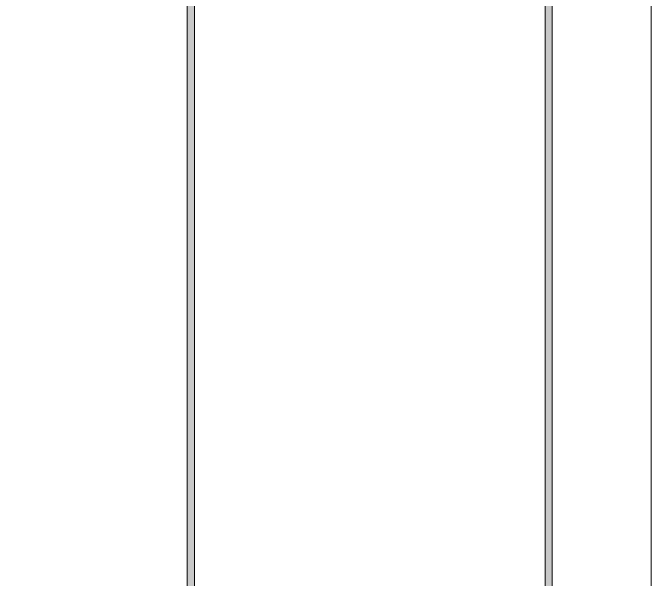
# Model space of a CAD drawing. Header units: millimetres. Extents: x -30643 to 86172, y -19411 to 63186.
# Drawn here: x 73935 to 86172, y 7061 to 17923 of the extents above; entities that cross this region are included whole.
import ezdxf

# ---------------------------------------------------------------- set-up
doc = ezdxf.new("R2010")
doc.units = ezdxf.units.MM

msp = doc.modelspace()

# ---------------------------------------------------------------- hatches: boundary and pattern name
h = msp.add_hatch(color=0)
h.dxf.hatch_style = 2
h.paths.add_polyline_path([(77416, -17444), (77279, -17444), (77279, 61219), (77416, 61219)])
h = msp.add_hatch(color=0)
h.dxf.hatch_style = 2
h.paths.add_polyline_path([(84274, -17513), (84137, -17375), (84137, 61150), (84274, 61288)])

# ---------------------------------------------------------------- linework, layer by layer
at = {"color": 0, "lineweight": 0}
for points in [[(-30643, -19411), (86172, -19411), (86172, 63186), (-30643, 63186)], [(77416, -17444), (77279, -17444), (77279, 61219), (77416, 61219)], [(84274, -17513), (84137, -17375), (84137, 61150), (84274, 61288)]]:
    msp.add_lwpolyline(points, close=True, dxfattribs=at)

doc.saveas('drawing.dxf')
